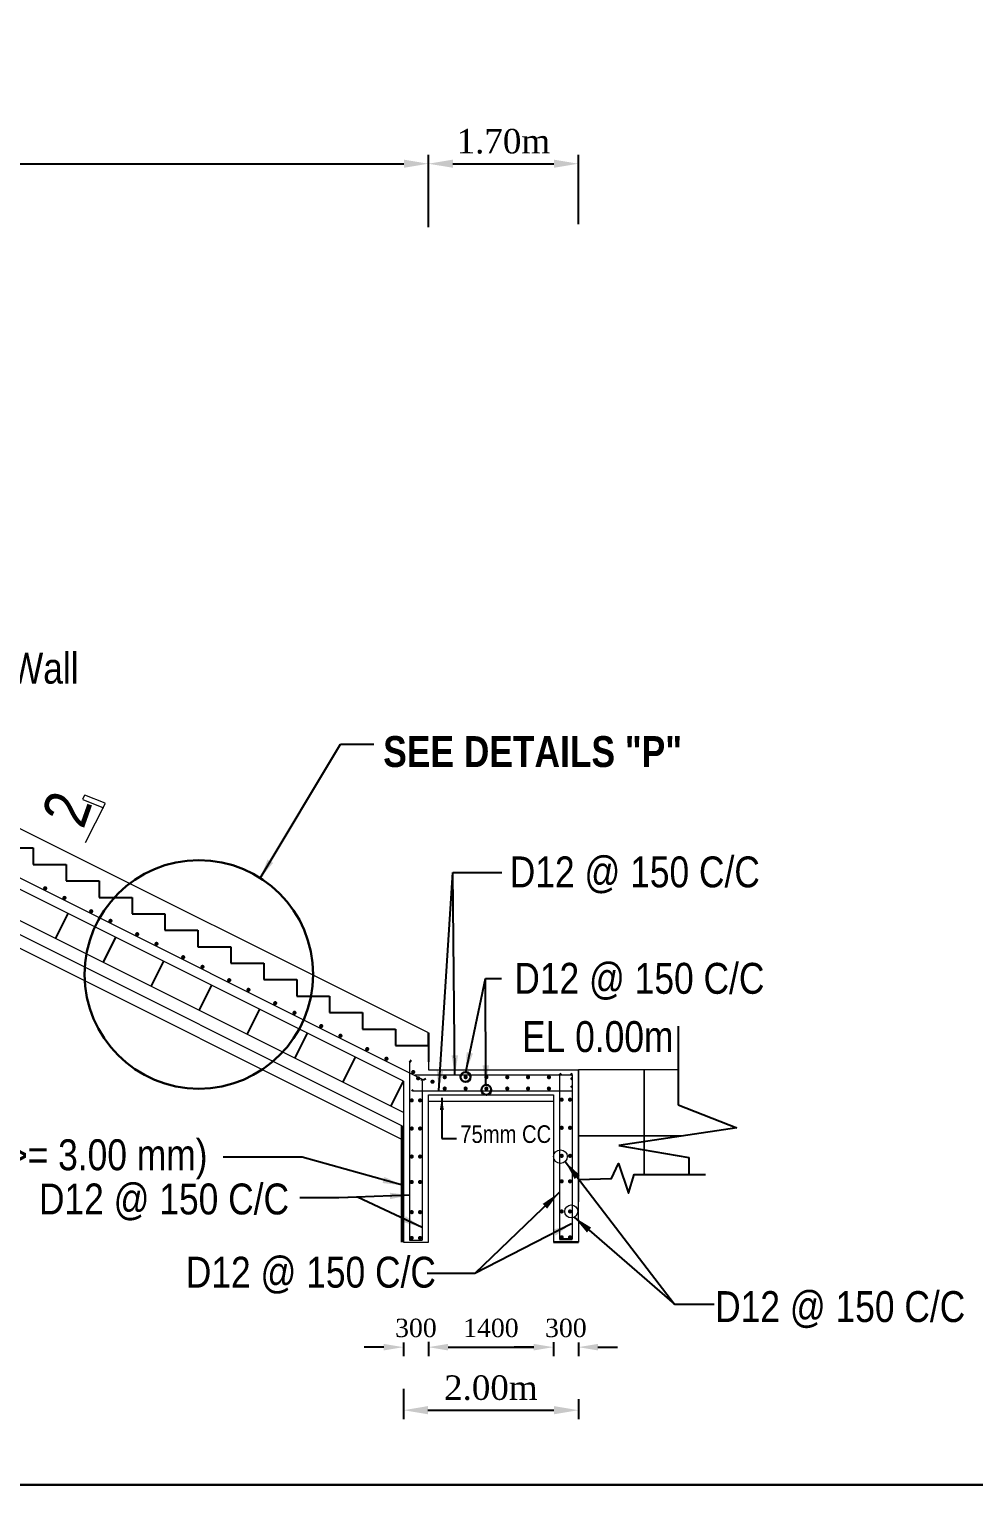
# Model space of a CAD drawing. Header units: metres. Extents: x -2434 to 11656, y -15288 to 8109.
# Drawn here: x 2488.8 to 2527.3, y -14098.5 to -14039 of the extents above; entities that cross this region are included whole.
import ezdxf

# ---------------------------------------------------------------- set-up
doc = ezdxf.new("R2010")
doc.units = ezdxf.units.M
doc.layers.add('Blocks', color=11, linetype='Continuous', lineweight=9)
doc.layers.add('Layer1', color=7, linetype='Continuous', lineweight=13)
doc.styles.get("Standard").update_dxf_attribs({"font": 'times.ttf'})
doc.styles.add('TIMES', font='ARIALN.TTF')
doc.dimstyles.get("Standard").update_dxf_attribs({"dimtxt": 0.5, "dimasz": 0.4075, "dimexe": 0.364, "dimexo": 0.219, "dimgap": 0.09, "dimtad": 0, "dimdec": 0, "dimlfac": 1000, "dimzin": 0, "dimdsep": 46, "dimtxsty": 'Standard', "dimcen": 0.09, "dimadec": 0, "dimazin": 0, "dimtfac": 1, "dimtdec": 0, "dimtofl": 0, "dimtmove": 0, "dimatfit": 3, "dimfxl": 1, "dimtolj": 1, "dimtzin": 0, "dimarcsym": 0})

# ---------------------------------------------------------------- blocks, each defined once
blk = doc.blocks.new('*D1431')
at = {"layer": 'Defpoints', "color": 0, "lineweight": -3}
for p in [(2504.027, -14094.318), (2511.168, -14094.734), (2511.168, -14095.408)]:
    blk.add_point(p, dxfattribs=at)
at = {"layer": 'Layer1', "color": 0, "lineweight": -2}
for p, q in [((2504.027, -14094.537), (2504.027, -14095.772)), ((2511.168, -14094.953), (2511.168, -14095.772))]:
    blk.add_line(p, q, dxfattribs=at)
at = {"layer": 'Layer1', "color": 7, "lineweight": -2}
blk.add_line((2505.027, -14095.408), (2510.168, -14095.408), dxfattribs=at)
at = {"layer": 'Layer1', "color": 7, "lineweight": -3}
for points in [[(2505.027, -14095.241), (2505.027, -14095.575), (2504.027, -14095.408)], [(2510.168, -14095.241), (2510.168, -14095.575), (2511.168, -14095.408)]]:
    blk.add_solid(points, dxfattribs=at)
at = {"layer": 'Layer1', "color": 0, "lineweight": 30, "insert": (2507.597, -14094.498), "char_height": 1, "attachment_point": 5}
blk.add_mtext('\\A1;2.00m', dxfattribs=at)
blk = doc.blocks.new('*D1432')
at = {"layer": 'Defpoints', "color": 0, "lineweight": -3}
for p in [(2504.027, -14092.422), (2505.047, -14092.393), (2505.047, -14092.835)]:
    blk.add_point(p, dxfattribs=at)
at = {"layer": 'Layer1', "color": 0, "lineweight": -2}
for p, q in [((2504.027, -14092.641), (2504.027, -14093.199)), ((2505.047, -14092.612), (2505.047, -14093.199))]:
    blk.add_line(p, q, dxfattribs=at)
at = {"layer": 'Layer1', "color": 7, "lineweight": -2}
for p, q in [((2503.227, -14092.835), (2502.427, -14092.835)), ((2505.847, -14092.835), (2506.647, -14092.835))]:
    blk.add_line(p, q, dxfattribs=at)
at = {"layer": 'Layer1', "color": 7, "lineweight": -3}
for points in [[(2503.227, -14092.702), (2503.227, -14092.969), (2504.027, -14092.835)], [(2505.847, -14092.702), (2505.847, -14092.969), (2505.047, -14092.835)]]:
    blk.add_solid(points, dxfattribs=at)
at = {"layer": 'Layer1', "color": 0, "lineweight": 30, "insert": (2504.537, -14092.054), "char_height": 0.75, "attachment_point": 5}
blk.add_mtext('\\A1;300', dxfattribs=at)
blk = doc.blocks.new('*D1438')
at = {"layer": 'Defpoints', "color": 0, "lineweight": -3}
for p in [(2505.047, -14044.526), (2448.395, -14045.706), (2505.047, -14047.333)]:
    blk.add_point(p, dxfattribs=at)
at = {"layer": 'Layer1', "color": 0, "lineweight": -2}
for p, q in [((2448.395, -14045.487), (2448.395, -14044.162)), ((2505.047, -14047.114), (2505.047, -14044.162))]:
    blk.add_line(p, q, dxfattribs=at)
at = {"layer": 'Layer1', "color": 7, "lineweight": -2}
blk.add_line((2449.395, -14044.526), (2504.047, -14044.526), dxfattribs=at)
at = {"layer": 'Layer1', "color": 7, "lineweight": -3}
for points in [[(2449.395, -14044.359), (2449.395, -14044.692), (2448.395, -14044.526)], [(2504.047, -14044.359), (2504.047, -14044.692), (2505.047, -14044.526)]]:
    blk.add_solid(points, dxfattribs=at)
at = {"layer": 'Layer1', "color": 0, "lineweight": 30, "insert": (2476.721, -14043.455), "char_height": 1, "attachment_point": 5}
blk.add_mtext('\\A1;(+/-) 5.00m', dxfattribs=at)
blk = doc.blocks.new('*D1440')
at = {"layer": 'Defpoints', "color": 0, "lineweight": -3}
for p in [(2510.148, -14092.407), (2511.168, -14092.429), (2511.168, -14092.835)]:
    blk.add_point(p, dxfattribs=at)
at = {"layer": 'Layer1', "color": 0, "lineweight": -2}
for p, q in [((2510.148, -14092.626), (2510.148, -14093.199)), ((2511.168, -14092.648), (2511.168, -14093.199))]:
    blk.add_line(p, q, dxfattribs=at)
at = {"layer": 'Layer1', "color": 7, "lineweight": -2}
for p, q in [((2509.348, -14092.835), (2508.548, -14092.835)), ((2511.968, -14092.835), (2512.768, -14092.835))]:
    blk.add_line(p, q, dxfattribs=at)
at = {"layer": 'Layer1', "color": 7, "lineweight": -3}
for points in [[(2509.348, -14092.702), (2509.348, -14092.969), (2510.148, -14092.835)], [(2511.968, -14092.702), (2511.968, -14092.969), (2511.168, -14092.835)]]:
    blk.add_solid(points, dxfattribs=at)
at = {"layer": 'Layer1', "color": 0, "lineweight": 30, "insert": (2510.658, -14092.054), "char_height": 0.75, "attachment_point": 5}
blk.add_mtext('\\A1;300', dxfattribs=at)
blk = doc.blocks.new('*D1441')
at = {"layer": 'Defpoints', "color": 0, "lineweight": -3}
for p in [(2505.047, -14092.393), (2510.148, -14092.407), (2510.148, -14092.835)]:
    blk.add_point(p, dxfattribs=at)
at = {"layer": 'Layer1', "color": 0, "lineweight": -2}
for p, q in [((2505.047, -14092.612), (2505.047, -14093.199)), ((2510.148, -14092.626), (2510.148, -14093.199))]:
    blk.add_line(p, q, dxfattribs=at)
at = {"layer": 'Layer1', "color": 7, "lineweight": -2}
blk.add_line((2505.847, -14092.835), (2509.348, -14092.835), dxfattribs=at)
at = {"layer": 'Layer1', "color": 7, "lineweight": -3}
for points in [[(2505.847, -14092.702), (2505.847, -14092.969), (2505.047, -14092.835)], [(2509.348, -14092.702), (2509.348, -14092.969), (2510.148, -14092.835)]]:
    blk.add_solid(points, dxfattribs=at)
at = {"layer": 'Layer1', "color": 0, "lineweight": 30, "insert": (2507.597, -14092.054), "char_height": 0.75, "attachment_point": 5}
blk.add_mtext('\\A1;1400', dxfattribs=at)
blk = doc.blocks.new('*D1444')
at = {"layer": 'Defpoints', "color": 0, "lineweight": -3}
for p in [(2511.168, -14044.526), (2505.047, -14046.861), (2511.168, -14047.211)]:
    blk.add_point(p, dxfattribs=at)
at = {"layer": 'Layer1', "color": 0, "lineweight": -2}
for p, q in [((2505.047, -14046.642), (2505.047, -14044.162)), ((2511.168, -14046.992), (2511.168, -14044.162))]:
    blk.add_line(p, q, dxfattribs=at)
at = {"layer": 'Layer1', "color": 7, "lineweight": -2}
blk.add_line((2506.047, -14044.526), (2510.168, -14044.526), dxfattribs=at)
at = {"layer": 'Layer1', "color": 7, "lineweight": -3}
for points in [[(2506.047, -14044.359), (2506.047, -14044.692), (2505.047, -14044.526)], [(2510.168, -14044.359), (2510.168, -14044.692), (2511.168, -14044.526)]]:
    blk.add_solid(points, dxfattribs=at)
at = {"layer": 'Layer1', "color": 0, "lineweight": 30, "insert": (2508.107, -14043.616), "char_height": 1, "attachment_point": 5}
blk.add_mtext('\\A1;1.70m', dxfattribs=at)

msp = doc.modelspace()

# ---------------------------------------------------------------- linework, layer by layer
at = {"color": 0, "linetype": 'Continuous', "lineweight": -3, "ltscale": 0.5}
for p, q in [((2487.574938, -14072.457459), (2488.918938, -14072.457459)), ((2488.918938, -14072.457459), (2488.918938, -14073.129459)), ((2488.918938, -14073.129459), (2490.262938, -14073.129459)), ((2490.262938, -14073.129459), (2490.262938, -14073.801459)), ((2490.262938, -14073.801459), (2491.606938, -14073.801459)), ((2491.606938, -14073.801459), (2491.606938, -14073.801459)), ((2491.606938, -14073.801459), (2491.606938, -14074.473459)), ((2491.606938, -14074.473459), (2492.950938, -14074.473459)), ((2492.950938, -14074.473459), (2492.950938, -14075.145459)), ((2489.823301, -14076.160968), (2490.339246, -14075.129078)), ((2492.950938, -14075.145459), (2494.294938, -14075.145459)), ((2494.294938, -14075.145459), (2494.294938, -14075.817459)), ((2491.77866, -14077.138648), (2492.294605, -14076.106757)), ((2494.294938, -14075.817459), (2495.638938, -14075.817459)), ((2495.638938, -14075.817459), (2495.638938, -14076.489459)), ((2495.638938, -14076.489459), (2496.982938, -14076.489459)), ((2496.982938, -14076.489459), (2496.982938, -14076.489459)), ((2496.982938, -14076.489459), (2496.982938, -14077.161459)), ((2493.734019, -14078.116327), (2494.249964, -14077.084437)), ((2496.982938, -14077.161459), (2498.326938, -14077.161459)), ((2498.326938, -14077.161459), (2498.326938, -14077.833459)), ((2498.326938, -14077.833459), (2499.670938, -14077.833459)), ((2499.670938, -14077.833459), (2499.670938, -14078.505459)), ((2495.689377, -14079.094006), (2496.205323, -14078.062116)), ((2499.670938, -14078.505459), (2501.014938, -14078.505459)), ((2501.014938, -14078.505459), (2501.014938, -14079.177459)), ((2497.644736, -14080.071686), (2498.160682, -14079.039796)), ((2501.014938, -14079.177459), (2502.358938, -14079.177459)), ((2502.358938, -14079.177459), (2502.358938, -14079.177459)), ((2502.358938, -14079.177459), (2502.358938, -14079.849459)), ((2499.600095, -14081.049365), (2500.11604, -14080.017475)), ((2502.358938, -14079.849459), (2503.702938, -14079.849459)), ((2503.702938, -14079.849459), (2503.702938, -14080.521459)), ((2515.244797, -14079.728673), (2515.244797, -14082.948582)), ((2503.702938, -14080.521459), (2505.046938, -14080.521459)), ((2505.046938, -14080.521459), (2505.046938, -14081.193459)), ((2501.555454, -14082.027045), (2502.071399, -14080.995154)), ((2503.510813, -14083.004724), (2504.026758, -14081.972834)), ((2504.828334, -14081.919597), (2504.947773, -14081.865391)), ((2515.244797, -14082.948582), (2517.633283, -14083.884313)), ((2517.633283, -14083.884313), (2512.821746, -14084.597872)), ((2512.821746, -14084.597872), (2515.680054, -14085.097361)), ((2515.680054, -14085.097361), (2515.680054, -14085.792342))]:
    msp.add_line(p, q, dxfattribs=at)
msp.add_lwpolyline([(2511.168018, -14085.987111), (2511.168018, -14085.987111), (2512.518175, -14085.954689), (2512.810823, -14085.337802), (2513.217189, -14086.555247), (2513.444624, -14085.792342), (2516.35463, -14085.792342)], dxfattribs=at)
at = {"layer": 'Blocks', "color": 0, "lineweight": 13, "ltscale": 0.05}
for p, q in [((2491.014109, -14070.299314), (2490.932387, -14070.481298)), ((2490.944478, -14070.486002), (2491.786725, -14070.813647)), ((2491.856944, -14070.633141), (2491.0262, -14070.304017)), ((2491.045991, -14072.235353), (2491.8614, -14070.624338)), ((2504.791893, -14081.945396), (2504.744951, -14081.916503)), ((2511.168018, -14087.634475), (2511.168018, -14088.551164))]:
    msp.add_line(p, q, dxfattribs=at)
at = {"layer": 'Layer1', "color": 7, "lineweight": 20}
for p, q in [((2504.828334, -14081.919597), (2447.686763, -14053.348811)), ((2505.046938, -14080.008506), (2451.153688, -14053.061881)), ((2504.026758, -14081.972834), (2448.38388, -14054.151395)), ((2504.026758, -14083.262697), (2448.391839, -14055.445237)), ((2503.990312, -14083.807963), (2448.393083, -14056.009348)), ((2503.990312, -14084.371452), (2448.394327, -14056.57346)), ((2505.046938, -14080.521459), (2505.046938, -14081.513395)), ((2504.281803, -14081.215348), (2504.281803, -14088.462028)), ((2504.026758, -14081.972834), (2504.026758, -14088.551164)), ((2504.500098, -14081.724024), (2510.912973, -14081.724024)), ((2504.791893, -14081.945396), (2504.791893, -14088.462028)), ((2505.046938, -14081.513395), (2511.168018, -14081.513395)), ((2510.402883, -14081.717431), (2510.402883, -14088.433304)), ((2510.912973, -14081.717431), (2510.912973, -14088.433304)), ((2511.168018, -14087.634475), (2511.168018, -14081.513395)), ((2504.415685, -14082.376024), (2510.912973, -14082.376024)), ((2505.046938, -14082.533575), (2510.147838, -14082.533575)), ((2505.046938, -14088.551164), (2505.046938, -14082.533575)), ((2510.147838, -14082.533575), (2510.147838, -14088.551164)), ((2505.046938, -14082.798631), (2510.147838, -14082.798631)), ((2504.026758, -14088.551164), (2505.046938, -14088.551164)), ((2504.281803, -14088.462028), (2504.791893, -14088.462028))]:
    msp.add_line(p, q, dxfattribs=at)
at = {"layer": 'Layer1', "color": 7, "lineweight": 30}
for p, q in [((2505.046938, -14080.521459), (2505.046938, -14080.008506)), ((2504.281803, -14081.215348), (2504.337094, -14081.126554)), ((2510.402883, -14081.717431), (2510.462055, -14081.662459)), ((2510.912973, -14081.717431), (2510.847564, -14081.67202)), ((2510.912973, -14081.83458), (2510.85474, -14081.903926)), ((2504.415685, -14082.376024), (2504.369654, -14082.329681)), ((2510.912973, -14082.221882), (2510.866721, -14082.176473)), ((2510.147838, -14088.549633), (2511.168018, -14088.549633)), ((2510.402883, -14088.433304), (2510.912973, -14088.433304))]:
    msp.add_line(p, q, dxfattribs=at)
at = {"layer": 'Layer1', "color": 7, "lineweight": 50}
msp.add_line((2503.990312, -14083.807963), (2503.990312, -14088.551164), dxfattribs=at)
at = {"layer": 'Layer1', "color": 7, "lineweight": 30}
msp.add_lwpolyline([(2547.397381, -14098.457159), (2414.106384, -14098.457159), (2414.106384, -13980.552), (2583.429795, -13980.552), (2583.429795, -14073.345252), (2583.429795, -14094.613089), (2583.429795, -14098.457159)], close=True, dxfattribs=at)
at = {"layer": 'Layer1', "color": 7, "lineweight": 30, "const_width": 0.085015}
for points in [[(2489.364131, -14074.098561, -1), (2489.448791, -14074.10632, -1)], [(2490.151302, -14074.492155, -1), (2490.235962, -14074.499914, -1)], [(2491.241708, -14075.036503, -1), (2491.326368, -14075.044262, -1)], [(2492.028879, -14075.430097, -1), (2492.113539, -14075.437856, -1)], [(2493.119285, -14075.974445, -1), (2493.203946, -14075.982204, -1)], [(2493.906456, -14076.368039, -1), (2493.991116, -14076.375799, -1)], [(2494.996863, -14076.912388, -1), (2495.081523, -14076.920147, -1)], [(2495.784033, -14077.305982, -1), (2495.868694, -14077.313741, -1)], [(2496.87444, -14077.85033, -1), (2496.9591, -14077.858089, -1)], [(2497.661611, -14078.243924, -1), (2497.746271, -14078.251683, -1)], [(2498.752017, -14078.788272, -1), (2498.836677, -14078.796031, -1)], [(2499.539188, -14079.181866, -1), (2499.623848, -14079.189625, -1)], [(2500.629594, -14079.726214, -1), (2500.714255, -14079.733974, -1)], [(2501.416765, -14080.119808, -1), (2501.501425, -14080.127568, -1)], [(2502.507172, -14080.664157, -1), (2502.591832, -14080.671916, -1)], [(2503.294342, -14081.057751, -1), (2503.379003, -14081.06551, -1)], [(2504.384749, -14081.602099, -1), (2504.469409, -14081.609858, -1)], [(2504.587023, -14081.860639, -1), (2504.672038, -14081.860639, -1)], [(2505.17192, -14081.995693, -1), (2505.25658, -14082.003452, -1)], [(2510.445391, -14082.732639, -1), (2510.530406, -14082.732639, -1)], [(2510.870466, -14082.732639, 1), (2510.785451, -14082.732639, 1)], [(2504.324311, -14082.761363, -1), (2504.409326, -14082.761363, -1)], [(2504.749386, -14082.761363, 1), (2504.664371, -14082.761363, 1)], [(2504.324311, -14083.910277, -1), (2504.409326, -14083.910277, -1)], [(2504.749386, -14083.910277, 1), (2504.664371, -14083.910277, 1)], [(2510.445391, -14083.881553, -1), (2510.530406, -14083.881553, -1)], [(2510.870466, -14083.881553, 1), (2510.785451, -14083.881553, 1)], [(2504.324311, -14085.054585, -1), (2504.409326, -14085.054585, -1)], [(2504.749386, -14085.054585, 1), (2504.664371, -14085.054585, 1)], [(2510.445391, -14085.025861, -1), (2510.530406, -14085.025861, -1)], [(2510.870466, -14085.025861, 1), (2510.785451, -14085.025861, 1)], [(2504.324311, -14086.093443, -1), (2504.409326, -14086.093443, -1)], [(2504.749386, -14086.093443, 1), (2504.664371, -14086.093443, 1)], [(2510.445391, -14086.064719, -1), (2510.530406, -14086.064719, -1)], [(2510.870466, -14086.064719, 1), (2510.785451, -14086.064719, 1)], [(2504.324311, -14087.324269, -1), (2504.409326, -14087.324269, -1)], [(2504.749386, -14087.324269, 1), (2504.664371, -14087.324269, 1)], [(2510.445391, -14087.295545, -1), (2510.530406, -14087.295545, -1)], [(2510.870466, -14087.295545, 1), (2510.785451, -14087.295545, 1)], [(2504.324311, -14088.378724, -1), (2504.409326, -14088.378724, -1)], [(2504.749386, -14088.378724, 1), (2504.664371, -14088.378724, 1)], [(2510.445391, -14088.35, -1), (2510.530406, -14088.35, -1)], [(2510.870466, -14088.35, 1), (2510.785451, -14088.35, 1)]]:
    msp.add_lwpolyline(points, format="xyb", close=True, dxfattribs=at)
at = {"layer": 'Layer1', "color": 7, "lineweight": 20, "const_width": 0.085015}
for points in [[(2505.671938, -14081.814628, -1), (2505.756953, -14081.814628, -1)], [(2506.522088, -14081.814628, -1), (2506.607103, -14081.814628, -1)], [(2507.372238, -14081.814628, -1), (2507.457253, -14081.814628, -1)], [(2508.222388, -14081.814628, -1), (2508.307403, -14081.814628, -1)], [(2509.072538, -14081.814628, -1), (2509.157553, -14081.814628, -1)], [(2509.922688, -14081.814628, -1), (2510.007703, -14081.814628, -1)], [(2505.671938, -14082.279042, -1), (2505.756953, -14082.279042, -1)], [(2506.522088, -14082.279042, -1), (2506.607103, -14082.279042, -1)], [(2507.372238, -14082.279042, -1), (2507.457253, -14082.279042, -1)], [(2508.222388, -14082.279042, -1), (2508.307403, -14082.279042, -1)], [(2509.072538, -14082.279042, -1), (2509.157553, -14082.279042, -1)], [(2509.922688, -14082.279042, -1), (2510.007703, -14082.279042, -1)]]:
    msp.add_lwpolyline(points, format="xyb", close=True, dxfattribs=at)
at = {"layer": 'Layer1', "color": 7, "lineweight": 20}
msp.add_lwpolyline([(2511.168018, -14084.201395), (2513.856018, -14084.201395), (2513.856018, -14081.513395), (2511.168018, -14081.513395)], close=True, dxfattribs=at)
for points in [[(2515.244797, -14081.513395), (2513.856018, -14081.513395), (2513.856018, -14084.201395), (2515.495193, -14084.201395)], [(2513.856018, -14085.792342), (2513.856018, -14084.219076), (2511.168018, -14084.219076), (2511.168018, -14086.907076)], [(2515.375974, -14084.219076), (2513.856018, -14084.219076), (2513.856018, -14085.792342)]]:
    msp.add_lwpolyline(points, dxfattribs=at)
at = {"layer": 'Layer1', "color": 7, "lineweight": 30}
for centre, radius in [((2495.678061, -14077.620357), 4.664236), ((2506.564596, -14081.806785), 0.203194), ((2507.411769, -14082.333108), 0.203194)]:
    msp.add_circle(centre, radius, dxfattribs=at)
at = {"layer": 'Layer1', "color": 7, "lineweight": 20}
for centre, radius in [((2510.436623, -14085.0576), 0.278277), ((2510.879051, -14087.294829), 0.264696)]:
    msp.add_circle(centre, radius, dxfattribs=at)

# ---------------------------------------------------------------- texts
at = {"layer": 'Layer1', "color": 7, "lineweight": 30, "attachment_point": 1, "style": 'TIMES'}
for s, insert, char_height, width in [('Guide Wall', (2483.711362, -14064.489515), 1.26, 34.36775309), ('{\\fArial Narrow|b1|i0|c0|p34;SEE DETAILS "P"}', (2503.203448, -14067.892612), 1.26, 34.36775309), ('D12 @ 150 C/C', (2508.367801, -14072.80469), 1.26, 10.53218725), ('D12 @ 150 C/C', (2508.553755, -14077.149269), 1.26, 10.53218725), ('EL 0.00m', (2508.871071, -14079.527229), 1.26, 34.36775309), ('75mm CC', (2506.350041, -14083.778793), 0.7193673, 6.30375308), ('Geo textile filter (thickness >= 3.00 mm)', (2470.518535, -14084.351956), 1.26, 34.36775309), ('D12 @ 150 C/C', (2489.151516, -14086.155747), 1.26, 34.36775309), ('D12 @ 150 C/C', (2495.146027, -14089.14424), 1.26, 34.36775309), ('D12 @ 150 C/C', (2516.750317, -14090.548712), 1.26, 34.36775309)]:
    msp.add_mtext(s, dxfattribs=dict(at, insert=insert, char_height=char_height, width=width))
at = {"layer": 'Layer1', "color": 7, "lineweight": 30, "insert": (2489.230464, -14071.110802), "char_height": 1.836324, "width": 3.90677931, "attachment_point": 1, "rotation": 70.48205617, "style": 'TIMES'}
msp.add_mtext('2', dxfattribs=at)

# ---------------------------------------------------------------- dimensions: what is measured, and where the dimension line sits
at = {"layer": 'Layer1', "color": 7, "lineweight": 30}
for base, p1, p2, text, picture, middle in [((2505.046938, -14044.525623), (2448.394922, -14045.705581), (2505.046938, -14047.332821), '(+/-) 5.00m', '*D1438', (2476.72093, -14043.455111)), ((2511.168018, -14044.525623), (2505.046938, -14046.860634), (2511.168018, -14047.210687), '1.70m', '*D1444', (2508.107478, -14043.61553)), ((2511.168018, -14095.40793), (2504.026758, -14094.318456), (2511.168018, -14094.734375), '2.00m', '*D1431', (2507.597388, -14094.497836))]:
    dim = msp.add_linear_dim(base=base, p1=p1, p2=p2, text=text, dimstyle='Standard', override={"dimtxt": 1, "dimasz": 1, "dimgap": 0.4, "dimtad": 1, "dimdec": 2, "dimrnd": 0.002, "dimpost": 'm', "dimcen": 0.05, "dimclrd": 7, "dimadec": 1, "dimtdec": 2, "dimfrac": 2}, dxfattribs=at)
    dim.commit()
    dim.dimension.update_dxf_attribs({"geometry": picture, "text_midpoint": middle})
for base, p1, p2, text, picture, middle in [((2505.046938, -14092.835343), (2504.026758, -14092.422425), (2505.046938, -14092.392648), '300', '*D1432', (2504.536848, -14092.835343)), ((2510.147838, -14092.835343), (2505.046938, -14092.392648), (2510.147838, -14092.407068), '1400', '*D1441', (2507.597388, -14092.835343)), ((2511.168018, -14092.835343), (2510.147838, -14092.407068), (2511.168018, -14092.428566), '300', '*D1440', (2510.657928, -14092.835343))]:
    dim = msp.add_linear_dim(base=base, p1=p1, p2=p2, text=text, dimstyle='Standard', override={"dimtxt": 0.75, "dimasz": 0.8, "dimgap": 0.4, "dimtad": 1, "dimdec": 2, "dimrnd": 0.002, "dimpost": 'm', "dimcen": 0.05, "dimclrd": 7, "dimadec": 1, "dimtdec": 2, "dimfrac": 2}, dxfattribs=at)
    dim.commit()
    dim.dimension.update_dxf_attribs({"geometry": picture, "text_midpoint": middle, "dimtype": 160})

# ---------------------------------------------------------------- leaders
at = {"layer": 'Layer1', "color": 7, "lineweight": 18}
for points, override in [([(2498.184852, -14073.687025), (2501.454902, -14068.219721), (2502.815142, -14068.219721)], {"dimtxt": 0.75, "dimasz": 0.8, "dimgap": 0.4, "dimtad": 1, "dimdec": 2, "dimrnd": 0.002, "dimpost": 'm', "dimcen": 0.05, "dimclrd": 7, "dimadec": 1, "dimtdec": 2, "dimfrac": 2}), ([(2505.466342, -14082.359064), (2506.048146, -14073.462702), (2508.04294, -14073.458234)], {"dimtxt": 0.75, "dimasz": 0.8, "dimgap": 0.4, "dimtad": 1, "dimdec": 2, "dimrnd": 0.002, "dimpost": 'm', "dimcen": 0.05, "dimclrd": 7, "dimadec": 1, "dimtdec": 2, "dimfrac": 2}), ([(2506.132325, -14081.724024), (2506.048146, -14073.462702), (2507.754742, -14073.458879)], {"dimtxt": 0.75, "dimasz": 0.8, "dimgap": 0.4, "dimtad": 1, "dimdec": 2, "dimrnd": 0.002, "dimpost": 'm', "dimcen": 0.05, "dimclrd": 7, "dimadec": 1, "dimtdec": 2, "dimfrac": 2}), ([(2506.568776, -14081.603635), (2507.381215, -14077.781694), (2508.027627, -14077.782571)], {"dimtxt": 0.75, "dimasz": 0.8, "dimgap": 0.4, "dimtad": 1, "dimdec": 2, "dimrnd": 0.002, "dimpost": 'm', "dimcen": 0.05, "dimclrd": 7, "dimadec": 1, "dimtdec": 2, "dimfrac": 2}), ([(2507.391987, -14082.13088), (2507.381215, -14077.781694), (2508.027627, -14077.782571)], {"dimtxt": 0.75, "dimasz": 0.8, "dimgap": 0.4, "dimtad": 1, "dimdec": 2, "dimrnd": 0.002, "dimpost": 'm', "dimcen": 0.05, "dimclrd": 7, "dimadec": 1, "dimtdec": 2, "dimfrac": 2}), ([(2505.594764, -14082.658085), (2505.594764, -14084.321015), (2506.191605, -14084.321015)], {"dimtxt": 0.75, "dimasz": 0.5, "dimdec": 2, "dimrnd": 0.002, "dimpost": 'm', "dimcen": 0.05, "dimclrd": 7, "dimadec": 1, "dimtdec": 2, "dimfrac": 2}), ([(2503.984145, -14086.226709), (2499.900251, -14085.075444), (2496.671789, -14085.075444)], {"dimtxt": 0.75, "dimasz": 0.8, "dimgap": 0.4, "dimtad": 1, "dimdec": 2, "dimrnd": 0.002, "dimpost": 'm', "dimcen": 0.05, "dimclrd": 7, "dimadec": 1, "dimtdec": 2, "dimfrac": 2}), ([(2510.630247, -14085.25747), (2515.088724, -14091.074457), (2516.704885, -14091.077342)], {"dimtxt": 0.75, "dimasz": 0.8, "dimgap": 0.4, "dimtad": 1, "dimdec": 2, "dimrnd": 0.002, "dimpost": 'm', "dimcen": 0.05, "dimclrd": 7, "dimadec": 1, "dimtdec": 2, "dimfrac": 2}), ([(2504.281803, -14086.634429), (2501.39538, -14086.735067), (2499.800013, -14086.744256)], {"dimtxt": 0.75, "dimasz": 0.8, "dimgap": 0.4, "dimtad": 1, "dimdec": 2, "dimrnd": 0.002, "dimpost": 'm', "dimcen": 0.05, "dimclrd": 7, "dimadec": 1, "dimtdec": 2, "dimfrac": 2}), ([(2504.791893, -14087.949858), (2502.153758, -14086.708625), (2501.39538, -14086.735067)], {"dimtxt": 0.75, "dimasz": 0.8, "dimgap": 0.4, "dimtad": 1, "dimdec": 2, "dimrnd": 0.002, "dimpost": 'm', "dimcen": 0.05, "dimclrd": 7, "dimadec": 1, "dimtdec": 2, "dimfrac": 2}), ([(2510.379651, -14086.528492), (2506.938778, -14089.831623), (2504.99688, -14089.831623)], {"dimtxt": 0.75, "dimasz": 0.8, "dimgap": 0.4, "dimtad": 1, "dimdec": 2, "dimrnd": 0.002, "dimpost": 'm', "dimcen": 0.05, "dimclrd": 7, "dimadec": 1, "dimtdec": 2, "dimfrac": 2}), ([(2510.889741, -14087.797467), (2506.938778, -14089.831623), (2504.99688, -14089.831623)], {"dimtxt": 0.75, "dimasz": 0.8, "dimgap": 0.4, "dimtad": 1, "dimdec": 2, "dimrnd": 0.002, "dimpost": 'm', "dimcen": 0.05, "dimclrd": 7, "dimadec": 1, "dimtdec": 2, "dimfrac": 2}), ([(2510.999452, -14087.530557), (2515.088724, -14091.074457), (2516.704885, -14091.077342)], {"dimtxt": 0.75, "dimasz": 0.8, "dimgap": 0.4, "dimtad": 1, "dimdec": 2, "dimrnd": 0.002, "dimpost": 'm', "dimcen": 0.05, "dimclrd": 7, "dimadec": 1, "dimtdec": 2, "dimfrac": 2})]:
    msp.add_leader(points, dimstyle='Standard', override=override, dxfattribs=at)

doc.saveas('drawing.dxf')
